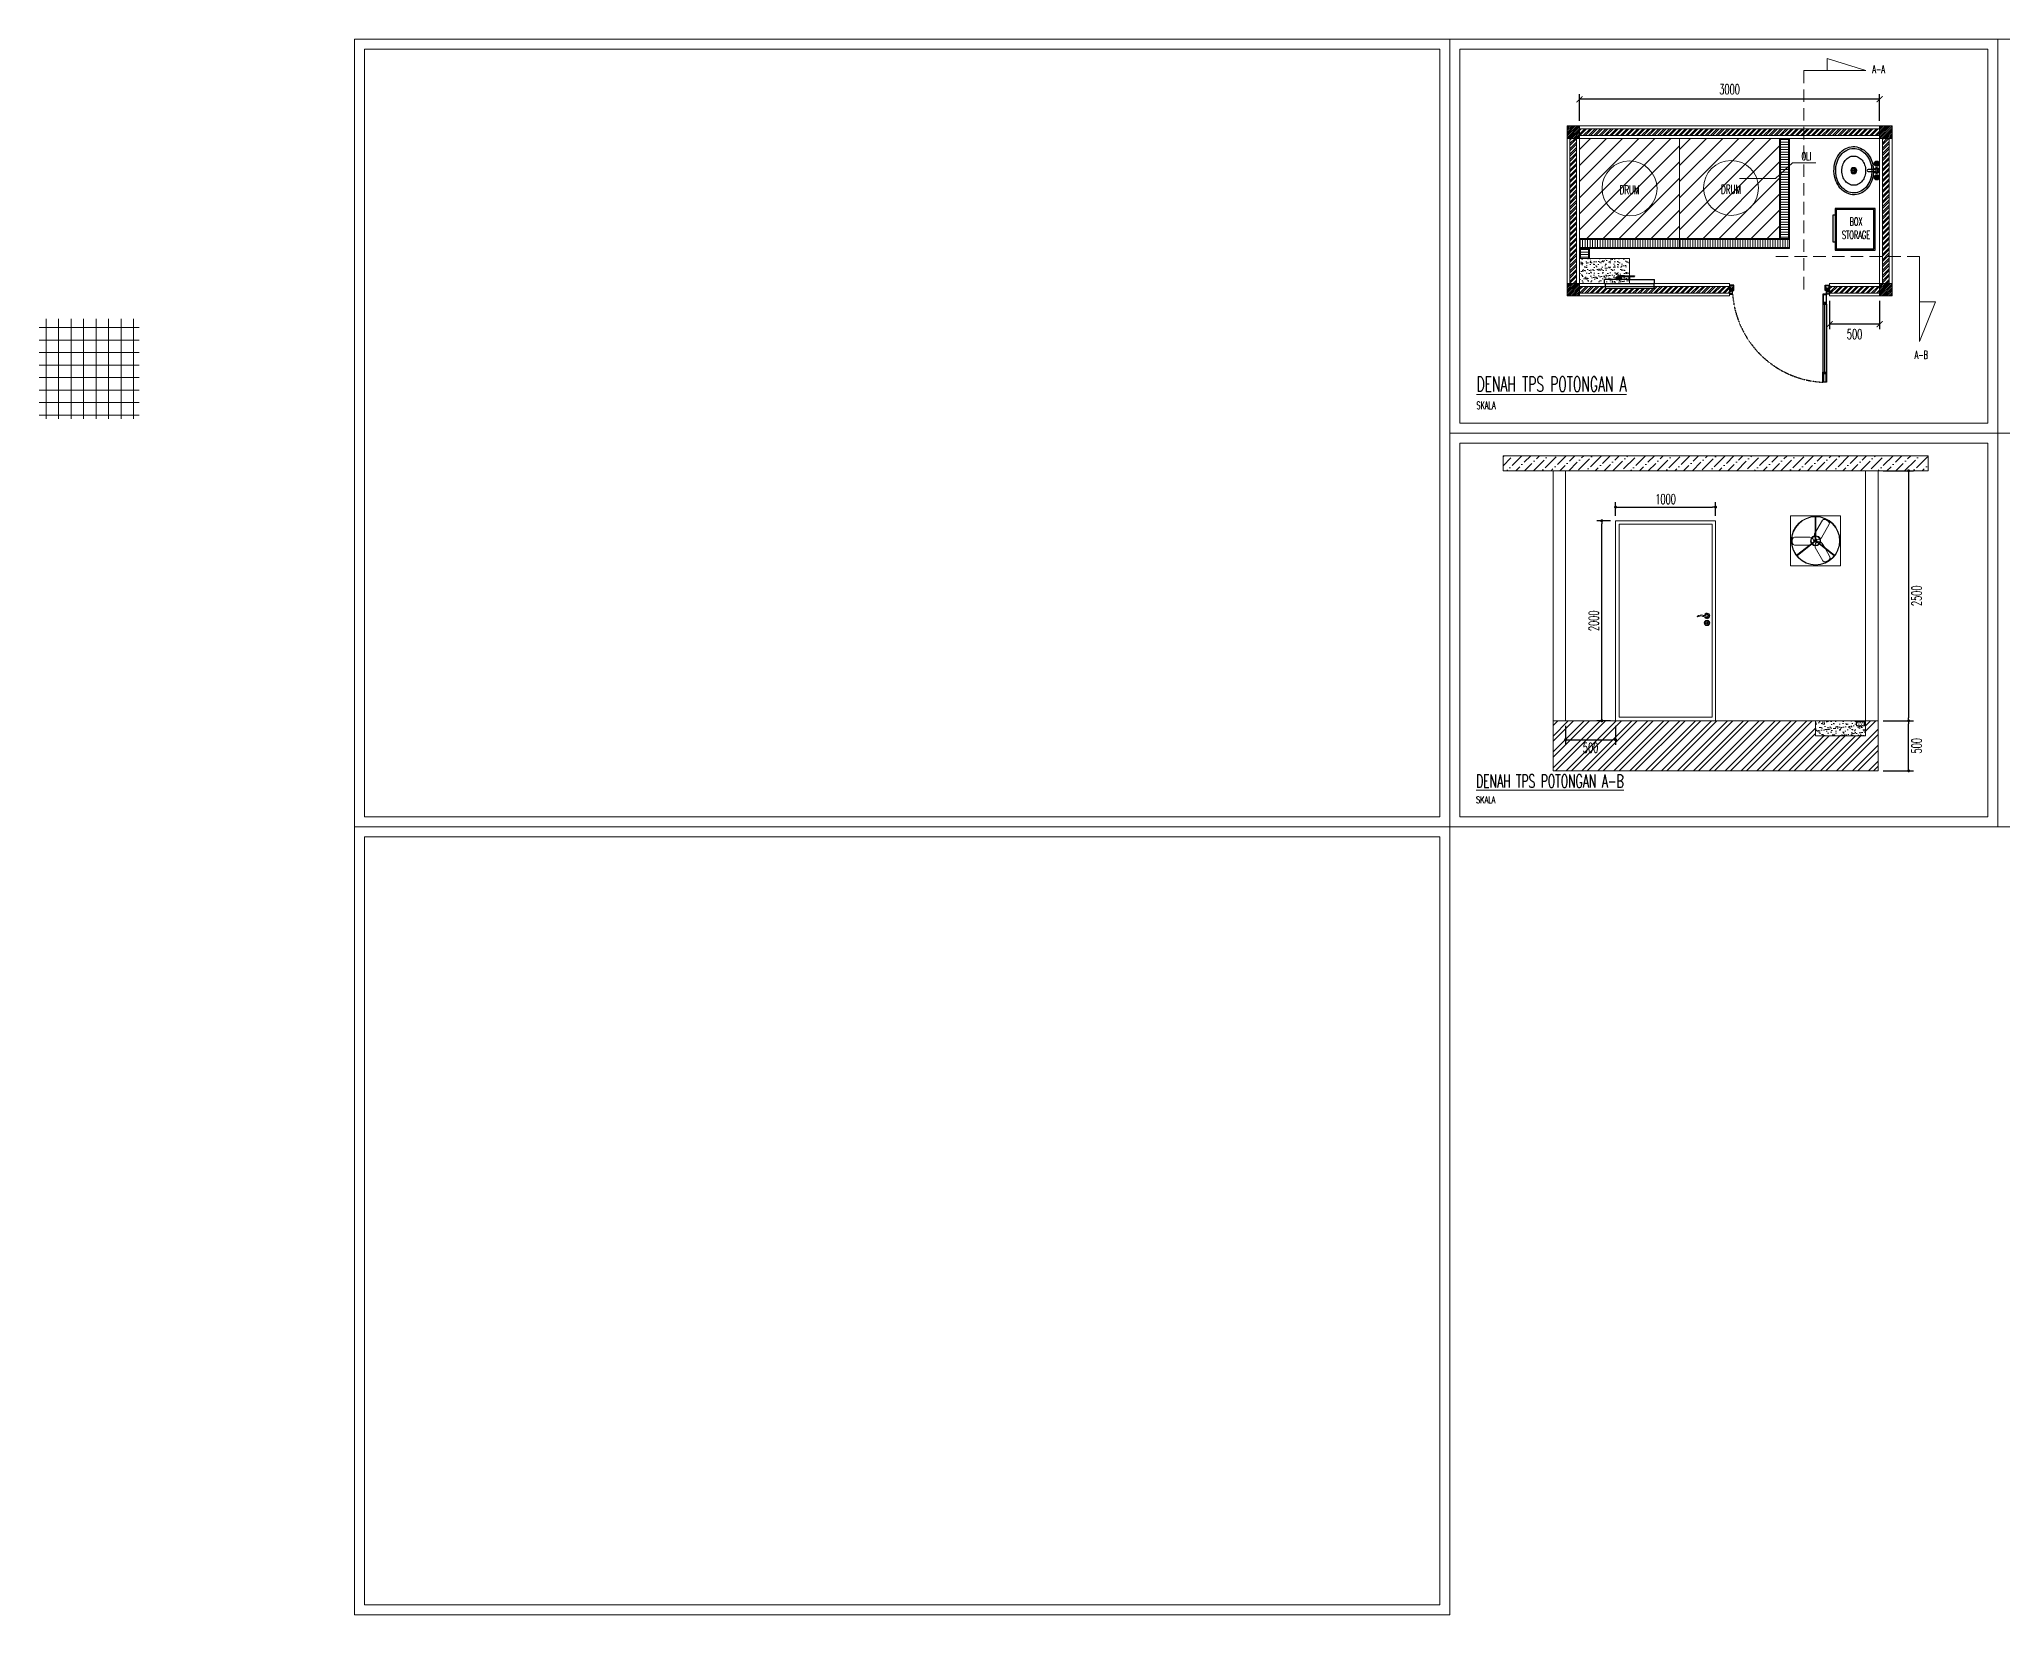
# Model space of a CAD drawing. Header units: millimetres. Extents: x -3140 to 122882, y -13467 to 35950.
# Drawn here: x 34286 to 53919, y -13467 to 2287 of the extents above; entities that cross this region are included whole.
import ezdxf

# ---------------------------------------------------------------- set-up
doc = ezdxf.new("R2010")
doc.units = ezdxf.units.MM
doc.header["$MEASUREMENT"] = 0
doc.linetypes.add('HIDDEN', pattern=[0.375, 0.25, -0.125])
doc.layers.add('ALM', color=120, linetype='Continuous')
doc.layers.add('Edges', color=7, linetype='Continuous')
doc.layers.add('inst ME', color=7, linetype='Continuous', lineweight=13)
doc.layers.add('J', color=1, linetype='Continuous', lineweight=13)
doc.styles.add('300', font='rs.shx', dxfattribs={"width": 0.6, "height": 100})
doc.dimstyles.new('300', dxfattribs={"dimtxt": 50, "dimasz": 30, "dimexe": 50, "dimexo": 50, "dimgap": 30, "dimtad": 2, "dimdec": 0, "dimzin": 0, "dimtxsty": '300', "dimblk": 'DOT', "dimcen": 0.2, "dimclrd": 1, "dimclre": 1, "dimclrt": 3, "dimadec": 0, "dimazin": 0, "dimtfac": 1, "dimtdec": 0, "dimtix": 1, "dimtmove": 0, "dimatfit": 3, "dimfxl": 1, "dimtolj": 1, "dimtzin": 0, "dimarcsym": 0})
pattern_1 = [(45, (70619.032, -73666.26), (-26.516504, 26.516504), []), (45, (70636.71, -73666.26), (-26.516504, 26.516504), [])]
pattern_2 = [(0, (70619.032, -73666.26), (0, 25), [])]

# ---------------------------------------------------------------- blocks, each defined once
blk = doc.blocks.new('_ArchTick')
at = {"color": 0, "linetype": 'ByBlock', "const_width": 0.15}
blk.add_lwpolyline([(-0.5, -0.5), (0.5, 0.5)], dxfattribs=at)
blk = doc.blocks.new('*D85')
at = {"layer": 'Defpoints', "color": 0, "transparency": 16777216}
for p in [(49688, 1687), (49688, 1420), (52688, 1420)]:
    blk.add_point(p, dxfattribs=at)
at = {"layer": 'inst ME', "color": 1, "lineweight": -2, "transparency": 16777216}
for p, q in [((49688, 1470), (49688, 1737)), ((52688, 1687), (49688, 1687)), ((52688, 1470), (52688, 1737))]:
    blk.add_line(p, q, dxfattribs=at)
at = {"layer": 'inst ME', "color": 1, "lineweight": -2, "transparency": 16777216, "xscale": 60, "yscale": 60, "zscale": 60, "rotation": 180}
blk.add_blockref('_ArchTick', (49688, 1687), dxfattribs=at)
at = {"layer": 'inst ME', "color": 1, "lineweight": -2, "transparency": 16777216, "xscale": 60, "yscale": 60, "zscale": 60}
blk.add_blockref('_ArchTick', (52688, 1687), dxfattribs=at)
at = {"layer": 'inst ME', "color": 3, "transparency": 16777216, "insert": (51188, 1787), "char_height": 100, "attachment_point": 5, "style": '300'}
blk.add_mtext('\\A1;3000', dxfattribs=at)
blk = doc.blocks.new('Sink - Oval top')
for p, q in [((-1, 0), (1, 0)), ((0, 1), (0, -1))]:
    blk.add_line(p, q)
at = {"linetype": 'Continuous'}
for points in [[(-12.23, 0.39, 0.117634), (-11.46, -3.36, 0.104469), (-8.88, -6.8, 0.090016), (-5.08, -9.07, 0.08192), (-0.32, -10.02, 0.08192), (4.49, -9.38, 0.090016), (8.42, -7.36, 0.104469), (11.22, -4.09, 0.117634), (12.23, -0.39, 0.117634), (11.46, 3.36, 0.104469), (8.88, 6.8, 0.090016), (5.08, 9.07, 0.08192), (0.32, 10.02, 0.08192), (-4.49, 9.38, 0.090016), (-8.42, 7.36, 0.104469), (-11.22, 4.09, 0.117634)], [(-11.29, 0.16, 0.118622), (-10.52, -3.25, 0.104678), (-8.07, -6.36, 0.089562), (-4.54, -8.37, 0.081185), (-0.13, -9.15, 0.081185), (4.3, -8.49, 0.089562), (7.89, -6.58, 0.104678), (10.42, -3.55, 0.118622), (11.29, -0.16, 0.118622), (10.52, 3.25, 0.104678), (8.07, 6.36, 0.089562), (4.54, 8.37, 0.081185), (0.13, 9.15, 0.081185), (-4.3, 8.49, 0.089562), (-7.89, 6.58, 0.104678), (-10.42, 3.55, 0.118622)], [(-7.42, 0.08, 0.118283), (-6.91, -2.17, 0.104607), (-5.29, -4.21, 0.089718), (-2.97, -5.53, 0.081436), (-0.07, -6.04, 0.081436), (2.84, -5.59, 0.089718), (5.2, -4.33, 0.104607), (6.86, -2.32, 0.118283), (7.42, -0.08, 0.118283), (6.91, 2.17, 0.104607), (5.29, 4.21, 0.089718), (2.97, 5.53, 0.081436), (0.07, 6.04, 0.081436), (-2.84, 5.59, 0.089718), (-5.2, 4.33, 0.104607), (-6.86, 2.32, 0.118283)]]:
    blk.add_lwpolyline(points, format="xyb", close=True, dxfattribs=at)
for radius in [1.5, 1]:
    blk.add_circle((0, 0), radius)
blk = doc.blocks.new('Faucet - Bathroom top')
for p, q in [((-4.107, 0.125), (-4.375, 0.125)), ((-3.75, 0.4788), (-3.75, 0.75)), ((-3.5, 0.482), (-3.5, 0.75)), ((-3.1461, 0.125), (-2.875, 0.125)), ((3.143, 0.125), (2.875, 0.125)), ((3.5, 0.4788), (3.5, 0.75)), ((3.75, 0.482), (3.75, 0.75)), ((4.1039, 0.125), (4.375, 0.125)), ((-4.1039, -0.125), (-4.375, -0.125)), ((-3.75, -0.4821), (-3.75, -0.75)), ((-3.5, -0.4789), (-3.5, -0.75)), ((-3.143, -0.125), (-2.875, -0.125)), ((-0.5, -0.8639), (-0.5, -4.5)), ((0.5, -4.5), (0.5, -0.8631)), ((3.1461, -0.125), (2.875, -0.125)), ((3.5, -0.4821), (3.5, -0.75)), ((3.75, -0.4789), (3.75, -0.75)), ((4.107, -0.125), (4.375, -0.125))]:
    blk.add_line(p, q)
for centre, radius in [((-3.625, 0), 1.375), ((-4.625, 0), 0.2795), ((-3.625, 0), 0.5), ((-3.625, 1), 0.2795), ((-2.625, 0), 0.2795), ((0, 0), 0.5), ((3.625, 0), 1.375), ((2.625, 0), 0.2795), ((3.625, 0), 0.5), ((3.625, 1), 0.2795), ((4.625, 0), 0.2795), ((-3.625, -1), 0.2795), ((3.625, -1), 0.2795)]:
    blk.add_circle(centre, radius)
for centre, radius, start, end in [((-3.625, 0), 1, 105.2407, 164.2093), ((-3.625, 0), 1, 16.44125, 74.07887), ((0, 0), 1.5, 289.6514, 250.3603), ((0, 0), 1, 300.3431, 239.7554), ((3.625, 0), 1, 106.12, 164.0884), ((3.625, 0), 1, 16.23422, 73.90469), ((-3.625, 0), 1, 196.2342, 253.9047), ((-3.625, 0), 1, 286.12, 344.0884), ((0, -4.5), 0.5, 180, 0), ((3.625, 0), 1, 196.4413, 254.0789), ((3.625, 0), 1, 285.2407, 344.2093)]:
    blk.add_arc(centre, radius, start, end)
blk = doc.blocks.new('*D86')
at = {"layer": 'Defpoints', "color": 0, "transparency": 16777216}
for p in [(52188, -280), (52688, -280), (52188, -562)]:
    blk.add_point(p, dxfattribs=at)
at = {"layer": 'inst ME', "color": 1, "lineweight": -2, "transparency": 16777216}
for p, q in [((52188, -330), (52188, -612)), ((52688, -330), (52688, -612)), ((52688, -562), (52188, -562))]:
    blk.add_line(p, q, dxfattribs=at)
at = {"layer": 'inst ME', "color": 1, "lineweight": -2, "transparency": 16777216, "xscale": 60, "yscale": 60, "zscale": 60, "rotation": 180}
blk.add_blockref('_ArchTick', (52188, -562), dxfattribs=at)
at = {"layer": 'inst ME', "color": 1, "lineweight": -2, "transparency": 16777216, "xscale": 60, "yscale": 60, "zscale": 60}
blk.add_blockref('_ArchTick', (52688, -562), dxfattribs=at)
at = {"layer": 'inst ME', "color": 3, "transparency": 16777216, "insert": (52438, -662), "char_height": 100, "attachment_point": 5, "style": '300'}
blk.add_mtext('\\A1;500', dxfattribs=at)
blk = doc.blocks.new('industrial exhaust fan pl')
at = {"layer": 'Edges'}
for p, q in [((36.5, 59.1), (36.5, 63.1)), ((48.3, 63.1), (36.5, 63.1)), ((36.5, 59.1), (37.3, 59.1)), ((37.3, 59.1), (37.3, 54.2)), ((37.3, 59.1), (85.8, 59.1)), ((48.3, 64.5), (48.2, 64.5)), ((48.2, 64.5), (48.2, 64.3)), ((48.2, 64.3), (48.3, 64.3)), ((48.3, 65.3), (48.3, 64.5)), ((49.6, 65.3), (48.3, 65.3)), ((48.5, 64.5), (48.3, 64.5)), ((48.3, 64.3), (48.3, 63.1)), ((48.3, 64.3), (48.9, 64.3)), ((48.3, 63.1), (48.4, 63.1)), ((48.9, 64.3), (48.4, 63.8)), ((48.4, 63.8), (48.9, 64.2)), ((48.4, 63.8), (48.4, 63.1)), ((48.4, 63.8), (48.4, 63.1)), ((48.4, 63.8), (48.4, 63.8)), ((48.4, 63.8), (48.4, 63.1)), ((48.4, 63.1), (48.4, 63.1)), ((48.4, 63.1), (48.4, 63.1)), ((48.4, 63.1), (48.6, 63.1)), ((49.1, 65.3), (48.5, 64.5)), ((48.5, 64.5), (53.2, 64.5)), ((48.6, 63.8), (49, 64.2)), ((48.6, 63.8), (48.6, 63.1)), ((48.6, 63.1), (48.8, 63.1)), ((48.8, 63.8), (49.1, 64.1)), ((48.8, 63.8), (48.8, 63.1)), ((48.8, 63.1), (49.4, 63.1)), ((48.9, 64.3), (48.9, 64.3)), ((48.9, 64.3), (48.9, 64.2)), ((48.9, 64.2), (49, 64.3)), ((48.9, 64.3), (49, 64.3)), ((49, 64.3), (49, 64.2)), ((49, 64.2), (49.1, 64.3)), ((49, 64.3), (49.1, 64.3)), ((49, 64.3), (49, 64.3)), ((49.6, 65.3), (49.1, 65.3)), ((49.1, 64.3), (49.1, 64.1)), ((49.1, 64.1), (49.4, 64.3)), ((49.1, 64.3), (49.4, 64.3)), ((49.1, 64.3), (49.1, 64.3)), ((49.4, 64.3), (49.4, 63.1)), ((49.4, 64.3), (49.4, 64.3)), ((49.4, 64.3), (49.6, 64.3)), ((49.4, 63.1), (49.6, 63.1)), ((49.6, 65.3), (49.6, 65.3)), ((49.6, 65.3), (52.1, 65.3)), ((50.5, 65.3), (49.6, 65.3)), ((49.6, 63.8), (49.6, 64.3)), ((49.6, 63.8), (49.6, 64.3)), ((49.6, 64.3), (49.6, 64.3)), ((49.6, 64.3), (50, 64.3)), ((49.6, 63.8), (49.6, 63.1)), ((49.6, 63.8), (49.6, 63.1)), ((49.6, 63.8), (49.6, 63.8)), ((49.6, 63.1), (50, 63.1)), ((49.6, 63.1), (49.6, 63.1)), ((50, 63.8), (50, 64.3)), ((50, 64.3), (50.1, 64.3)), ((50.1, 63.8), (50, 63.8)), ((50, 63.8), (50, 63.1)), ((50, 63.1), (50.1, 63.1)), ((50.1, 66.6), (50.1, 66.7)), ((50.1, 66.7), (51.6, 66.7)), ((50.1, 66.6), (50.5, 66.6)), ((50.1, 66.2), (50.1, 66.3)), ((50.5, 66.3), (50.1, 66.3)), ((50.1, 66.2), (50.5, 66.2)), ((50.1, 63.8), (50.1, 64.3)), ((50.4, 64.3), (50.1, 64.3)), ((50.1, 63.8), (50.1, 63.1)), ((50.1, 63.1), (50.4, 63.1)), ((50.4, 63.8), (50.4, 64.3)), ((50.4, 64.3), (50.5, 64.3)), ((50.5, 63.8), (50.4, 63.8)), ((50.4, 63.8), (50.4, 63.1)), ((50.4, 63.1), (50.5, 63.1)), ((50.5, 66.3), (50.5, 66.6)), ((50.6, 66.6), (50.5, 66.6)), ((50.6, 66.3), (50.5, 66.3)), ((50.5, 65.3), (50.5, 66.2)), ((50.5, 66.2), (51.2, 66.2)), ((50.5, 65.3), (51.2, 65.3)), ((50.5, 63.8), (50.5, 64.3)), ((50.5, 64.3), (50.8, 64.3)), ((50.5, 63.8), (50.5, 63.1)), ((50.5, 63.1), (50.8, 63.1)), ((50.6, 66.6), (50.6, 66.3)), ((50.6, 66.6), (51.6, 66.6)), ((51.6, 66.3), (50.6, 66.3)), ((50.8, 63.8), (50.8, 64.3)), ((50.9, 64.3), (50.8, 64.3)), ((50.8, 63.8), (50.9, 63.8)), ((50.8, 63.8), (50.8, 63.1)), ((50.8, 63.1), (50.9, 63.1)), ((50.9, 64.3), (51.2, 64.3)), ((50.9, 63.8), (50.9, 64.3)), ((50.9, 63.8), (50.9, 63.1)), ((50.9, 63.1), (51.2, 63.1)), ((51.2, 65.3), (51.2, 66.2)), ((51.2, 66.2), (51.6, 66.2)), ((52.1, 65.3), (51.2, 65.3)), ((51.2, 63.8), (51.2, 64.3)), ((51.2, 64.3), (51.3, 64.3)), ((51.2, 63.8), (51.3, 63.8)), ((51.2, 63.8), (51.2, 63.1)), ((51.2, 63.1), (51.3, 63.1)), ((51.3, 63.8), (51.3, 64.3)), ((51.6, 64.3), (51.3, 64.3)), ((51.3, 63.8), (51.3, 63.1)), ((51.3, 63.1), (51.6, 63.1)), ((51.6, 66.6), (51.6, 66.7)), ((56.5, 66.6), (51.6, 66.6)), ((51.6, 66.2), (51.6, 66.3)), ((51.6, 66.3), (56.5, 66.3)), ((51.6, 63.8), (51.6, 64.3)), ((51.6, 64.3), (51.7, 64.3)), ((51.6, 63.8), (51.6, 63.1)), ((51.6, 63.8), (51.7, 63.8)), ((51.6, 63.1), (51.7, 63.1)), ((51.7, 63.8), (51.7, 64.3)), ((51.7, 64.3), (52, 64.3)), ((51.7, 63.8), (51.7, 63.1)), ((51.7, 63.1), (52, 63.1)), ((52, 63.8), (52, 64.3)), ((52, 64.3), (52.1, 64.3)), ((52, 63.8), (52.1, 63.8)), ((52, 63.8), (52, 63.1)), ((52, 63.1), (52.1, 63.1)), ((52.1, 65.3), (52.1, 65.3)), ((53.4, 65.3), (52.1, 65.3)), ((52.6, 65.3), (52.1, 65.3)), ((52.1, 63.8), (52.1, 64.3)), ((52.3, 64.3), (52.1, 64.3)), ((52.1, 63.8), (52.1, 63.1)), ((52.1, 63.1), (52.3, 63.1)), ((52.3, 64.3), (52.3, 63.1)), ((52.3, 64.3), (52.4, 64.3)), ((52.3, 63.1), (52.9, 63.1)), ((52.6, 64.1), (52.4, 64.3)), ((52.4, 64.3), (52.6, 64.3)), ((52.6, 65.3), (53.2, 64.5)), ((52.6, 64.3), (52.6, 64.1)), ((52.7, 64.2), (52.6, 64.3)), ((52.6, 64.3), (52.7, 64.3)), ((52.6, 64.3), (52.6, 64.3)), ((52.9, 63.8), (52.6, 64.1)), ((52.7, 64.3), (52.7, 64.2)), ((52.7, 64.3), (52.8, 64.3)), ((53.1, 63.8), (52.7, 64.2)), ((52.8, 64.3), (52.8, 64.3)), ((52.8, 64.3), (52.8, 64.3)), ((53.3, 63.8), (52.8, 64.3)), ((52.8, 64.3), (52.8, 64.3)), ((53.3, 63.8), (52.8, 64.3)), ((52.8, 64.3), (52.8, 64.3)), ((52.8, 64.3), (52.8, 64.3)), ((52.8, 64.3), (52.8, 64.3)), ((52.8, 64.3), (52.8, 64.3)), ((53.4, 64.3), (52.8, 64.3)), ((52.9, 63.8), (52.9, 63.1)), ((52.9, 63.1), (53.1, 63.1)), ((53.1, 63.8), (53.1, 63.1)), ((53.1, 63.1), (53.3, 63.1)), ((53.4, 64.5), (53.2, 64.5)), ((53.3, 63.8), (53.3, 63.1)), ((53.3, 63.8), (53.3, 63.1)), ((53.3, 63.1), (53.3, 63.1)), ((53.3, 63.1), (53.4, 63.1)), ((53.4, 64.5), (53.4, 65.3)), ((53.5, 64.5), (53.4, 64.5)), ((53.4, 64.3), (53.5, 64.3)), ((53.4, 63.1), (53.4, 64.3)), ((61.2, 63.1), (53.4, 63.1)), ((53.5, 64.5), (53.5, 64.3)), ((56.5, 66.6), (56.5, 66.7)), ((56.5, 66.7), (66.5, 66.7)), ((56.5, 66.6), (57.3, 66.6)), ((56.5, 66.2), (56.5, 66.3)), ((57.3, 66.3), (56.5, 66.3)), ((56.5, 66.2), (61, 66.2)), ((57.3, 66.3), (57.3, 66.6)), ((57.3, 66.6), (66.4, 66.6)), ((66.4, 66.3), (57.3, 66.3)), ((61, 66.2), (61, 66.1)), ((61.2, 66.2), (61, 66.2)), ((61, 66.1), (61.2, 66.1)), ((61.2, 66.2), (61.2, 66.1)), ((61.2, 66.2), (61.9, 66.2)), ((61.2, 63.1), (61.2, 66.1)), ((61.2, 66.1), (61.2, 66.1)), ((61.2, 66.1), (61.9, 66.1)), ((61.2, 63.1), (61.9, 63.1)), ((61.9, 66.2), (61.9, 66.1)), ((61.9, 66.2), (62.1, 66.2)), ((61.9, 63.1), (61.9, 66.1)), ((61.9, 66.1), (61.9, 66.1)), ((61.9, 66.1), (62.1, 66.1)), ((61.9, 63.1), (86.5, 63.1)), ((62.1, 66.2), (62.1, 66.1)), ((62.1, 66.2), (66.5, 66.2)), ((66.4, 66.6), (66.4, 66.3)), ((66.4, 66.6), (66.5, 66.6)), ((66.4, 66.3), (66.5, 66.3)), ((66.5, 66.6), (66.5, 66.7)), ((66.5, 66.2), (66.5, 66.3)), ((85.8, 59.1), (85.8, 54.2)), ((85.8, 59.1), (86.5, 59.1)), ((86.5, 59.1), (86.5, 63.1)), ((85.8, 54.2), (37.3, 54.2))]:
    blk.add_line(p, q, dxfattribs=at)
blk = doc.blocks.new('Handle-01')
for centre, radius, start, end in [((-67, -55), 64.6, 70.65, 128.4783), ((-31, 66), 62.1, 256.7903, 291.8405), ((0, 0), 30, 198.0295, 169.9627), ((0, 0), 24, 204.5428, 168.2661), ((0, 0), 12, 259.2556, 132.4302), ((-105, -7), 3.6, 119.1006, 286.7307), ((-70, -64), 62.5, 75.7735, 122.6095), ((-12, 119), 130, 250.5926, 267.9682), ((63, 665), 680, 263.3155, 264.7224)]:
    blk.add_arc(centre, radius, start, end)
blk = doc.blocks.new('_Dot')
at = {"color": 0, "lineweight": -2}
blk.add_line((-0.5, 0), (-1, 0), dxfattribs=at)
at = {"color": 0, "const_width": 0.5}
blk.add_lwpolyline([(-0.25, 0, 1), (0.25, 0, 1)], format="xyb", close=True, dxfattribs=at)
blk = doc.blocks.new('*D75')
at = {"color": 1, "lineweight": -2, "transparency": 16777216}
for p, q in [((52723, -4528), (53028, -4528)), ((52978, -4998), (52978, -4558)), ((52723, -5028), (53028, -5028))]:
    blk.add_line(p, q, dxfattribs=at)
at = {"layer": 'Defpoints', "color": 0, "transparency": 16777216}
for p in [(52673, -4528), (52978, -4528), (52673, -5028)]:
    blk.add_point(p, dxfattribs=at)
at = {"color": 1, "lineweight": -2, "transparency": 16777216, "xscale": 30, "yscale": 30, "zscale": 30}
for p, rotation in [((52978, -4528), 90), ((52978, -5028), 270)]:
    blk.add_blockref('_Dot', p, dxfattribs=dict(at, rotation=rotation))
at = {"color": 3, "transparency": 16777216, "insert": (53058, -4778), "char_height": 100, "attachment_point": 5, "rotation": 90, "style": '300'}
blk.add_mtext('\\A1;500', dxfattribs=at)
blk = doc.blocks.new('*D76')
at = {"color": 1, "lineweight": -2, "transparency": 16777216}
for p, q in [((52723, -2028), (53028, -2028)), ((52978, -2058), (52978, -4498)), ((52723, -4528), (53028, -4528))]:
    blk.add_line(p, q, dxfattribs=at)
at = {"layer": 'Defpoints', "color": 0, "transparency": 16777216}
for p in [(52673, -2028), (52673, -4528), (52978, -4528)]:
    blk.add_point(p, dxfattribs=at)
at = {"color": 1, "lineweight": -2, "transparency": 16777216, "xscale": 30, "yscale": 30, "zscale": 30}
for p, rotation in [((52978, -2028), 90), ((52978, -4528), 270)]:
    blk.add_blockref('_Dot', p, dxfattribs=dict(at, rotation=rotation))
at = {"color": 3, "transparency": 16777216, "insert": (53058, -3278), "char_height": 100, "attachment_point": 5, "rotation": 90, "style": '300'}
blk.add_mtext('\\A1;2500', dxfattribs=at)
blk = doc.blocks.new('*D68')
at = {"color": 1, "lineweight": -2, "transparency": 16777216}
for p, q in [((50048, -2478), (50048, -2341)), ((51048, -2478), (51048, -2341)), ((50078, -2391), (51018, -2391))]:
    blk.add_line(p, q, dxfattribs=at)
at = {"layer": 'Defpoints', "color": 0, "transparency": 16777216}
for p in [(50048, -2528), (51048, -2391), (51048, -2528)]:
    blk.add_point(p, dxfattribs=at)
at = {"color": 1, "lineweight": -2, "transparency": 16777216, "xscale": 30, "yscale": 30, "zscale": 30, "rotation": 180}
blk.add_blockref('_Dot', (50048, -2391), dxfattribs=at)
at = {"color": 1, "lineweight": -2, "transparency": 16777216, "xscale": 30, "yscale": 30, "zscale": 30}
blk.add_blockref('_Dot', (51048, -2391), dxfattribs=at)
at = {"color": 3, "transparency": 16777216, "insert": (50548, -2311), "char_height": 100, "attachment_point": 5, "style": '300'}
blk.add_mtext('\\A1;1000', dxfattribs=at)
blk = doc.blocks.new('*D69')
at = {"color": 1, "lineweight": -2, "transparency": 16777216}
for p, q in [((49998, -2528), (49860, -2528)), ((49910, -4498), (49910, -2558)), ((49998, -4528), (49860, -4528))]:
    blk.add_line(p, q, dxfattribs=at)
at = {"layer": 'Defpoints', "color": 0, "transparency": 16777216}
for p in [(49910, -2528), (50048, -2528), (50048, -4528)]:
    blk.add_point(p, dxfattribs=at)
at = {"color": 1, "lineweight": -2, "transparency": 16777216, "xscale": 30, "yscale": 30, "zscale": 30}
for p, rotation in [((49910, -2528), 90), ((49910, -4528), 270)]:
    blk.add_blockref('_Dot', p, dxfattribs=dict(at, rotation=rotation))
at = {"color": 3, "transparency": 16777216, "insert": (49830, -3528), "char_height": 100, "attachment_point": 5, "rotation": 90, "style": '300'}
blk.add_mtext('\\A1;2000', dxfattribs=at)
blk = doc.blocks.new('*D56')
at = {"color": 1, "lineweight": -2, "transparency": 16777216}
for p, q in [((49548, -4578), (49548, -4768)), ((50048, -4578), (50048, -4768)), ((49578, -4718), (50018, -4718))]:
    blk.add_line(p, q, dxfattribs=at)
at = {"layer": 'Defpoints', "color": 0, "transparency": 16777216}
for p in [(49548, -4528), (50048, -4528), (50048, -4718)]:
    blk.add_point(p, dxfattribs=at)
at = {"color": 1, "lineweight": -2, "transparency": 16777216, "xscale": 30, "yscale": 30, "zscale": 30, "rotation": 180}
blk.add_blockref('_Dot', (49548, -4718), dxfattribs=at)
at = {"color": 1, "lineweight": -2, "transparency": 16777216, "xscale": 30, "yscale": 30, "zscale": 30}
blk.add_blockref('_Dot', (50048, -4718), dxfattribs=at)
at = {"color": 3, "transparency": 16777216, "insert": (49798, -4798), "char_height": 100, "attachment_point": 5, "style": '300'}
blk.add_mtext('\\A1;500', dxfattribs=at)

msp = doc.modelspace()

# ---------------------------------------------------------------- hatches: boundary and pattern name
at = {"layer": 'inst ME'}
h = msp.add_hatch(dxfattribs=at)
h.set_pattern_fill('ANSI31', color=129, scale=100, angle=360)
h.set_pattern_definition([(45, (70619.032, -73666.26), (-8.8388348, 8.8388348), [])])
h.paths.add_polyline_path([(49687.5, 1420), (49562.5, 1420), (49562.5, 1295), (49687.5, 1295)])
h.paths.add_polyline_path([(49687.5, -155), (49562.5, -155), (49562.5, -280), (49687.5, -280)])
h = msp.add_hatch(dxfattribs=at)
h.set_pattern_fill('ANSI32', color=129, scale=100, angle=360)
h.set_pattern_definition(pattern_1)
h.paths.add_polyline_path([(52687.5, 1391), (49687.5, 1391), (49687.5, 1324), (52687.5, 1324)])
h.paths.add_polyline_path([(49658.5, 1295), (49591.5, 1295), (49591.5, -155), (49658.5, -155)])
h = msp.add_hatch(dxfattribs=at)
h.set_pattern_fill('ANSI31', color=129, scale=100, angle=360)
h.set_pattern_definition([(45, (123298.851, -30787.023), (-8.8388348, 8.8388348), [])])
h.paths.add_polyline_path([(52812.5, 1420), (52687.5, 1420), (52687.5, 1295), (52812.5, 1295)])
h = msp.add_hatch(dxfattribs=at)
h.set_pattern_fill('ANSI31', color=129, scale=909.090909, angle=360)
h.set_pattern_definition([(45, (74322.83, -55175.61), (-80.35304, 80.35304), [])])
h.paths.add_polyline_path([(50687.5, 1295), (49687.5, 1295), (49687.5, 295), (50687.5, 295)])
h = msp.add_hatch(dxfattribs=at)
h.set_pattern_fill('ANSI31', color=129, scale=909.090909, angle=360)
h.set_pattern_definition([(45, (75322.83, -55175.61), (-80.35304, 80.35304), [])])
h.paths.add_polyline_path([(51687.5, 1295), (50687.5, 1295), (50687.5, 295), (51687.5, 295)])
h = msp.add_hatch(dxfattribs=at)
h.set_pattern_fill('_USER', color=4, scale=25, pattern_type=0)
h.set_pattern_definition(pattern_2)
h.paths.add_polyline_path([(51777.5, 1295), (51697.5, 1295), (51697.5, 285), (51777.5, 285)])
h = msp.add_hatch(dxfattribs=at)
h.set_pattern_fill('ANSI32', color=129, scale=100, angle=360)
h.set_pattern_definition([(45, (123298.85, -30787.023), (-26.516504, 26.516504), []), (45, (123316.53, -30787.023), (-26.516504, 26.516504), [])])
h.paths.add_polyline_path([(52783.5, 1295), (52716.5, 1295), (52716.5, -155), (52783.5, -155)])
h = msp.add_hatch(dxfattribs=at)
h.set_pattern_fill('_USER', color=4, scale=25, angle=90, pattern_type=0)
h.set_pattern_definition([(90, (70619.032, -73666.26), (-25, 2e-15), [])])
h.paths.add_polyline_path([(51787.5, 285), (50687.5, 285), (50687.5, 205), (51787.5, 205)])
h.paths.add_polyline_path([(50687.5, 285), (49687.5, 285), (49687.5, 205), (50687.5, 205)])
h = msp.add_hatch(dxfattribs=at)
h.set_pattern_fill('AR-SAND', color=4, scale=30)
h.set_pattern_definition([(37.5, (57998.436, -73666.26), (-1.8898, 57.804713), [0, -45.6, 0, -51, 0, -48.75]), (7.5, (57998.44, -73666.26), (53.0933, 84.66438), [0, -24.6, 0, -41.1, 0, -15.75]), (327.5, (57961.536, -73666.26), (93.424256, 0.16977), [0, -15, 0, -54, 0, -70.5]), (317.5, (57961.54, -73666.26), (90.1838, 26.33027), [0, -7.5, 0, -35.4, 0, -40.5])])
h.paths.add_polyline_path([(49687.5, 95), (49687.5, -155), (50187.5, -155), (50187.5, 95)])
h = msp.add_hatch(dxfattribs=at)
h.set_pattern_fill('_USER', color=4, scale=25, pattern_type=0)
h.set_pattern_definition(pattern_2)
h.paths.add_polyline_path([(49777.5, 195), (49697.5, 195), (49697.5, 95), (49777.5, 95)])
h = msp.add_hatch(dxfattribs=at)
h.set_pattern_fill('ANSI32', color=129, scale=100, angle=360)
h.set_pattern_definition(pattern_1)
h.paths.add_polyline_path([(51187.5, -184), (50429.7, -184), (50429.7, -203.9), (49945.4, -203.9), (49945.4, -184), (49687.5, -184), (49687.5, -251), (51187.5, -251)])
h = msp.add_hatch(dxfattribs=at)
h.set_pattern_fill('ANSI32', color=129, scale=100, angle=360)
h.set_pattern_definition(pattern_1)
h.paths.add_polyline_path([(52687.5, -184), (52187.5, -184), (52187.5, -251), (52687.5, -251)])
h = msp.add_hatch(dxfattribs=at)
h.set_pattern_fill('ANSI31', color=129, scale=100, angle=360)
h.set_pattern_definition([(45, (123298.851, -32362.023), (-8.8388348, 8.8388348), [])])
h.paths.add_polyline_path([(52812.5, -155), (52687.5, -155), (52687.5, -280), (52812.5, -280)])
h = msp.add_hatch(dxfattribs=at)
h.set_pattern_fill('ANSI37', color=129, scale=1000, angle=45)
h.set_pattern_definition([(90, (31229.77, -13471.72), (-125, 0), []), (180, (31229.77, -13471.72), (-7e-15, -125), [])])
h.paths.add_polyline_path([(35286.4, -507.8), (34286.4, -507.8), (34286.4, -1507.8), (35286.4, -1507.8)])
h = msp.add_hatch(dxfattribs=at)
h.set_pattern_fill('ANSI36', color=4, scale=500)
h.set_pattern_definition([(45, (36870.45, -90220.656), (33.14563, 121.53398), [156.25, -31.25, 0, -31.25])])
h.paths.add_polyline_path([(53173.3, -1877.8), (48923.3, -1877.8), (48923.3, -2027.8), (53173.3, -2027.8)])
h = msp.add_hatch(dxfattribs=at)
h.set_pattern_fill('ANSI32', color=129, scale=300)
h.set_pattern_definition([(45, (48556.75, -78414), (-79.54951, 79.54951), []), (45, (48609.78, -78414), (-79.54951, 79.54951), [])])
h.paths.add_polyline_path([(52673.3, -4527.8), (52548.3, -4527.8), (52548.3, -4677.8), (52048.3, -4677.8), (52048.3, -4527.8), (49423.3, -4527.8), (49423.3, -5027.8), (52673.3, -5027.8)])
h = msp.add_hatch(dxfattribs=at)
h.set_pattern_fill('AR-SAND', color=4, scale=30)
h.set_pattern_definition([(37.5, (48556.75, -78414.004), (-1.8898, 57.804713), [0, -45.6, 0, -51, 0, -48.75]), (7.5, (48556.75, -78414), (53.0933, 84.66438), [0, -24.6, 0, -41.1, 0, -15.75]), (327.5, (48519.85, -78414.004), (93.424256, 0.16977), [0, -15, 0, -54, 0, -70.5]), (317.5, (48519.85, -78414), (90.1838, 26.33027), [0, -7.5, 0, -35.4, 0, -40.5])])
h.paths.add_polyline_path([(52548.3, -4537.8), (52538.3, -4537.8), (52538.3, -4577.8), (52458.3, -4577.8), (52458.3, -4537.8), (52448.3, -4537.8), (52448.3, -4527.8), (52048.3, -4527.8), (52048.3, -4677.8), (52548.3, -4677.8)])
h = msp.add_hatch(dxfattribs=at)
h.set_pattern_fill('CROSS', color=4, scale=50, angle=90)
h.set_pattern_definition([(90, (48556.751, -78414.004), (-12.5, 12.5), [6.25, -18.75]), (180, (48559.876, -78410.879), (-12.5, -12.5), [6.25, -18.75])])
h.paths.add_polyline_path([(52538.3, -4537.8), (52458.3, -4537.8), (52458.3, -4577.8), (52538.3, -4577.8)])

# ---------------------------------------------------------------- linework, layer by layer
at = {"linetype": 'Continuous'}
for p, q in [((52642.2, 594.5), (52242.2, 594.5)), ((52242.2, 594.5), (52242.2, 179.1)), ((52642.2, 179.1), (52642.2, 594.5)), ((52242.2, 527.9), (52220, 527.9)), ((52220, 527.9), (52220, 261.2)), ((52631.1, 583.4), (52253.3, 583.4)), ((52253.3, 583.4), (52253.3, 190.2)), ((52631.1, 190.2), (52631.1, 583.4)), ((52220, 261.2), (52242.2, 261.2)), ((52242.2, 179.1), (52642.2, 179.1)), ((52253.3, 190.2), (52631.1, 190.2))]:
    msp.add_line(p, q, dxfattribs=at)
at = {"layer": 'ALM'}
for p, q in [((52121.4, -362.8), (52121.4, -1041.1)), ((52156.7, -362.8), (52156.7, -1041.1))]:
    msp.add_line(p, q, dxfattribs=at)
for points in [[(51218.3, -204.2), (51223.2, -204.2), (51227.2, -212.2), (51231.6, -212.2), (51231.6, -173.4), (51187.5, -173.4), (51187.5, -212.2), (51191.9, -212.2), (51195.9, -204.2), (51200.3, -204.2), (51200.3, -217.4), (51200.3, -230.7), (51195.9, -230.7), (51191.9, -222.7), (51187.5, -222.7), (51187.5, -261.5), (51218.3, -261.5)], [(51213.9, -257.1), (51191.9, -257.1), (51191.9, -235.1), (51204.7, -235.1), (51204.7, -217.4), (51204.7, -199.8), (51191.9, -199.8), (51191.9, -177.8), (51227.2, -177.8), (51227.2, -199.8), (51213.9, -199.8)], [(52156.7, -204.2), (52151.8, -204.2), (52147.9, -212.2), (52143.5, -212.2), (52143.5, -173.4), (52187.5, -173.4), (52187.5, -212.2), (52183.1, -212.2), (52179.1, -204.2), (52174.7, -204.2), (52174.7, -217.4), (52174.7, -230.7), (52179.1, -230.7), (52183.1, -222.7), (52187.5, -222.7), (52187.5, -261.5), (52156.7, -261.5)], [(52161.1, -257.1), (52183.1, -257.1), (52183.1, -235.1), (52170.3, -235.1), (52170.3, -217.4), (52170.3, -199.8), (52183.1, -199.8), (52183.1, -177.8), (52147.9, -177.8), (52147.9, -199.8), (52161.1, -199.8)], [(51231.6, -213), (51226.6, -213), (51222.6, -205.1), (51219.2, -205.1), (51219.2, -217.4), (51227.2, -217.4), (51227.2, -221.8), (51219.2, -221.8), (51219.2, -226.2), (51231.6, -226.2)], [(52133.8, -362.8), (52133.8, -358.4), (52130.2, -354.4), (52130.2, -350), (52147.9, -350), (52147.9, -354.4), (52144.3, -358.4), (52144.3, -362.8), (52156.7, -362.8), (52156.7, -261.5), (52152.3, -261.5), (52152.3, -261.5), (52125.8, -261.5), (52125.8, -261.5), (52121.4, -261.5), (52121.4, -362.8)], [(52125.8, -345.6), (52125.8, -265.9), (52152.3, -265.9), (52152.3, -345.6)], [(52143.5, -213), (52148.4, -213), (52152.4, -205.1), (52155.8, -205.1), (52155.8, -217.4), (52147.9, -217.4), (52147.9, -221.8), (52155.8, -221.8), (52155.8, -226.2), (52143.5, -226.2)], [(52133.8, -1041.1), (52133.8, -1045.5), (52130.2, -1049.5), (52130.2, -1053.9), (52147.9, -1053.9), (52147.9, -1049.5), (52144.3, -1045.5), (52144.3, -1041.1), (52156.7, -1041.1), (52156.7, -1142.4), (52152.3, -1142.4), (52152.3, -1142.4), (52125.8, -1142.4), (52125.8, -1142.4), (52121.4, -1142.4), (52121.4, -1041.1)], [(52125.8, -1058.3), (52125.8, -1138), (52152.3, -1138), (52152.3, -1058.3)]]:
    msp.add_lwpolyline(points, close=True, dxfattribs=at)
at = {"layer": 'ALM', "color": 251}
for points in [[(52137.3, -362.8), (52137.3, -353.5), (52140.8, -353.5), (52140.8, -362.8), (52144.3, -362.8), (52144.3, -350), (52133.8, -350), (52133.8, -362.8)], [(52140.8, -1050.4), (52140.8, -353.5), (52137.3, -353.5), (52137.3, -1050.4)], [(52137.3, -1041.1), (52137.3, -1050.4), (52140.8, -1050.4), (52140.8, -1041.1), (52144.3, -1041.1), (52144.3, -1053.9), (52133.8, -1053.9), (52133.8, -1041.1)]]:
    msp.add_lwpolyline(points, close=True, dxfattribs=at)
at = {"layer": 'ALM', "color": 251, "linetype": 'HIDDEN', "ltscale": 0.35}
msp.add_arc((52167.5, -191.9), 951.7, 184.19589, 267.23441, dxfattribs=at)
at = {"layer": 'inst ME'}
for p, q in [((51187.5, -155), (51187.5, -280)), ((52187.5, -155), (52187.5, -280))]:
    msp.add_line(p, q, dxfattribs=at)
for points in [[(37437.6, 2286.8), (48392.1, 2286.8), (48392.1, -5589.9), (37437.6, -5589.9)], [(37537.6, 2186.8), (48292.1, 2186.8), (48292.1, -5489.9), (37537.6, -5489.9)], [(53869.3, -1651.6), (48392.1, -1651.6), (48392.1, 2286.8), (53869.3, 2286.8)], [(53769.3, -1551.6), (48492.1, -1551.6), (48492.1, 2186.8), (53769.3, 2186.8)], [(59346.6, -1651.6), (53869.3, -1651.6), (53869.3, 2286.8), (59346.6, 2286.8)], [(52812.5, 1295), (52687.5, 1295), (52687.5, 1420), (52812.5, 1420)], [(52812.5, -155), (52687.5, -155), (52687.5, -280), (52812.5, -280)], [(53869.3, -5589.9), (48392.1, -5589.9), (48392.1, -1651.6), (53869.3, -1651.6)], [(53769.3, -5489.9), (48492.1, -5489.9), (48492.1, -1751.6), (53769.3, -1751.6)], [(59346.6, -5589.9), (53869.3, -5589.9), (53869.3, -1651.6), (59346.6, -1651.6)], [(48923.3, -2027.8), (53173.3, -2027.8), (53173.3, -1877.8), (48923.3, -1877.8)], [(50048.3, -4527.8), (50048.3, -2527.8), (51048.3, -2527.8), (51048.3, -4527.8)], [(51798.3, -2477.8), (52298.2, -2477.8), (52298.2, -2977.8), (51798.3, -2977.8)], [(50083.3, -4492.8), (50083.3, -2562.8), (51013.3, -2562.8), (51013.3, -4492.8)], [(37437.6, -5589.9), (48392.1, -5589.9), (48392.1, -13466.6), (37437.6, -13466.6)], [(37537.6, -5689.9), (48292.1, -5689.9), (48292.1, -13366.6), (37537.6, -13366.6)]]:
    msp.add_lwpolyline(points, close=True, dxfattribs=at)
at = {"layer": 'inst ME', "color": 252}
for points in [[(51931.2, 1973.4), (52549.8, 1973.4), (52163.8, 2095.6), (52163.8, 1973.4)], [(53087.3, 113.6), (53087.3, -735.8), (53246, -338.6), (53087.3, -338.6)]]:
    msp.add_lwpolyline(points, dxfattribs=at)
at = {"layer": 'inst ME', "color": 252, "linetype": 'HIDDEN', "ltscale": 500}
for points in [[(51931.2, 1973.4), (51931.2, -246.9)], [(53087.3, 113.6), (51594, 113.6)]]:
    msp.add_lwpolyline(points, dxfattribs=at)
at = {"layer": 'inst ME'}
for points in [[(52687.5, 1420), (49562.5, 1420)], [(49562.5, 1420), (49562.5, -280)], [(49687.5, 1420), (49687.5, -280)], [(52687.5, 1391), (49687.5, 1391)], [(52687.5, 1391), (50187.5, 1391)], [(52812.5, -280), (52687.5, -280), (52687.5, 1420), (52812.5, 1420)], [(52687.5, 1295), (49562.5, 1295)], [(49591.5, 1295), (49591.5, -155)], [(49658.5, 1295), (49658.5, -155)], [(52687.5, 1324), (49687.5, 1324)], [(49687.5, 1295), (50687.5, 1295), (50687.5, 295), (49687.5, 295), (49687.5, 1295)], [(49687.5, 295), (51687.5, 295), (51687.5, 1295), (51964.8, 1295)], [(49787.5, 195), (51787.5, 195), (51787.5, 1295)], [(52687.5, 1324), (50187.5, 1324)], [(50687.5, 1295), (51687.5, 1295), (51687.5, 295), (50687.5, 295), (50687.5, 1295)], [(51697.5, 295), (51697.5, 1295)], [(51777.5, 295), (51777.5, 1295)], [(52716.5, -155), (52716.5, 1295)], [(52783.5, -155), (52783.5, 1295)], [(52812.5, -155), (52812.5, 1295)], [(51287.2, 894.1), (51646.8, 894.1), (51818.3, 1051.3), (52050, 1051.3)], [(49687.5, 295), (49687.5, 95)], [(49687.5, 285), (51787.5, 285)], [(49687.5, 205), (51787.5, 205)], [(50687.5, 295), (50687.5, 195)], [(51687.5, 295), (51787.5, 295)], [(49787.5, 195), (49687.5, 195)], [(49687.5, 95), (50187.5, 95), (50187.5, -155), (49687.5, -155), (49687.5, 95)], [(49697.5, 195), (49697.5, 95)], [(49777.5, 195), (49777.5, 95)], [(49787.5, 195), (49787.5, 95)], [(51187.5, -155), (49562.5, -155)], [(51187.5, -184), (49687.5, -184)], [(50062.5, -184), (49687.5, -184)], [(51187.5, -280), (51187.5, -155)], [(51187.5, -280), (51187.5, -155)], [(52687.5, -155), (52187.5, -155)], [(52187.5, -280), (52187.5, -155)], [(52687.5, -184), (52187.5, -184)], [(51187.5, -280), (49562.5, -280)], [(51187.5, -251), (49687.5, -251)], [(50062.5, -251), (49687.5, -251)], [(52687.5, -251), (52187.5, -251)], [(52687.5, -280), (52187.5, -280)], [(49423.3, -1877.8), (48923.3, -1877.8), (48923.3, -2027.8)], [(49423.3, -1877.8), (52673.3, -1877.8), (53173.3, -1877.8)], [(49423.3, -5027.8), (49423.3, -2027.8)], [(49548.3, -4527.8), (49548.3, -2027.8)], [(52548.3, -4527.8), (52548.3, -2027.8)], [(52673.3, -5027.8), (52673.3, -2027.8)], [(52107.2, -2697), (52184.9, -2562.7), (52186.8, -2548.4), (52175.4, -2532.1), (52147, -2515.7), (52127.3, -2514), (52115.8, -2522.7), (52038.1, -2657), (52034.6, -2677.4), (52035.2, -2679.5)], [(52044.6, -2488.5), (52044.6, -2724.1)], [(52051.9, -2488.5), (52051.9, -2724.1)], [(51992.1, -2692.2), (51836.9, -2692.2), (51823.6, -2697.7), (51815.2, -2715.7), (51815.2, -2748.5), (51823.6, -2766.5), (51836.9, -2772), (51986.4, -2772)], [(51858.2, -2873.2), (52043.1, -2727.2)], [(51862.7, -2878.9), (52047.6, -2732.9)], [(52008, -2698.1), (51992.1, -2692.2)], [(52029.1, -2738.3), (52030.9, -2732.1), (52025.4, -2713.2), (52012.6, -2700.5)], [(52036.5, -2684.5), (52039.6, -2696.3), (52044.6, -2701.6)], [(52060.1, -2741.7), (52047.4, -2754.8), (52042.6, -2772.3)], [(52233.8, -2878.9), (52048.9, -2732.9)], [(52051.9, -2709.2), (52053.2, -2710.6), (52072.3, -2715.3), (52089.7, -2710.6)], [(52238.3, -2873.2), (52053.4, -2727.2)], [(52091.6, -2739.3), (52080.3, -2736.2), (52068.3, -2739)], [(52094.1, -2707.8), (52107.2, -2697)], [(52136.5, -2792.9), (52115, -2754.8), (52099.2, -2741.4), (52096.6, -2740.7)], [(52003.3, -2767.9), (52011.5, -2764.8), (52013, -2763.3)], [(52016.7, -2759.7), (52025.4, -2751), (52025.6, -2750.3)], [(52042.8, -2777.5), (52045.5, -2794.1)], [(52045.5, -2794.1), (52121.9, -2929.1), (52133.3, -2938), (52153, -2936.5), (52181.6, -2920.3), (52193.1, -2904.1), (52191.4, -2889.8), (52146, -2809.6)], [(49423.3, -4527.8), (52673.3, -4527.8)], [(52048.3, -4527.8), (52048.3, -4677.8), (52548.3, -4677.8), (52548.3, -4527.8), (52048.3, -4527.8)], [(52448.3, -4527.8), (52448.3, -4537.8), (52458.3, -4537.8), (52458.3, -4577.8), (52538.3, -4577.8), (52538.3, -4537.8), (52548.3, -4537.8), (52548.3, -4527.8)], [(52538.3, -4537.8), (52458.3, -4537.8)], [(49423.3, -5027.8), (52673.3, -5027.8)]]:
    msp.add_lwpolyline(points, dxfattribs=at)
at = {"layer": 'inst ME', "color": 5}
for centre in [(50187.5, 795), (51202.8, 800)]:
    msp.add_circle(centre, 275, dxfattribs=at)
at = {"layer": 'inst ME'}
for radius in [242.9, 239.3, 5.19]:
    msp.add_circle((52048.2, -2727.8), radius, dxfattribs=at)
for radius, start, end in [(50, 94.15565, 214.13644), (44.8, 94.63494, 213.65715), (13.8, 105.24177, 203.05032), (13.8, 233.53386, 306.46614), (50, 325.86356, 85.84435), (44.8, 326.34285, 85.36506), (13.8, 336.94968, 74.75823), (50, 222.44774, 317.55226), (44.8, 222.92703, 317.07297)]:
    msp.add_arc((52048.2, -2727.8), radius, start, end, dxfattribs=at)
at = {"layer": 'J'}
msp.add_line((50962.4, -3556.7), (50962.4, -3541.9), dxfattribs=at)
msp.add_ellipse((50962.4, -3549.3), major_axis=(19.1, 19.1), ratio=1, dxfattribs=at)
for major_axis in [(-15.3, 15.3), (-7.64, 7.64)]:
    msp.add_ellipse((50962.4, -3549.3), major_axis=major_axis, ratio=1, start_param=1.5707963, end_param=7.8539816, dxfattribs=at)

# ---------------------------------------------------------------- block references
for name, p, xscale, yscale, zscale, rotation in [('Sink - Oval top', (52429.5, 972.9), -19.72316138732083, 19.70536471564309, 19.72316138732083, 90), ('Faucet - Bathroom top', (52659.3, 974.6), 18.79984640655463, 18.7828828636662, 18.79984640655463, 270)]:
    msp.add_blockref(name, p, dxfattribs=dict(xscale=xscale, yscale=yscale, zscale=zscale, rotation=rotation))
at = {"xscale": 10.00190398914607, "yscale": 10.00190398914607, "zscale": 10.00190398914607}
msp.add_blockref('industrial exhaust fan pl', (49572, -746.4), dxfattribs=at)
at = {"layer": 'J', "extrusion": (0, 0, -1), "xscale": -0.8998638043971724, "yscale": 0.8998638043971724, "zscale": -0.8998638043971724}
msp.add_blockref('Handle-01', (-50962.4, -3478.5), dxfattribs=at)

# ---------------------------------------------------------------- texts
at = {"layer": 'inst ME', "color": 3, "attachment_point": 5, "style": '300'}
for s, insert, char_height in [('\\A1;A-A', (52679.4, 1987.6), 80), ('\\A1;OLI', (51955.8, 1117.6), 80), ('\\A1;DRUM', (50187.1, 780.8), 88), ('\\A1;DRUM', (51202.3, 785.8), 88), ('\\A1;BOX\\PSTORAGE', (52452.7, 397.1), 80)]:
    msp.add_mtext(s, dxfattribs=dict(at, insert=insert, char_height=char_height))
for s, insert, char_height, width in [('\\A1;A-B', (53104.3, -868.8), 80, 143.884), ('\\A1;\\pxql;{\\LDENAH TPS POTONGAN A\\P\\H0.5x;\\lSKALA}', (50753.2, -1249.1), 150, 4192.106), ('\\A1;\\pxql;{\\LDENAH TPS POTONGAN A-B\\P\\H0.5x;\\lSKALA}', (50493, -5207.3), 131.696, 3680.554)]:
    msp.add_mtext(s, dxfattribs=dict(at, insert=insert, char_height=char_height, width=width))

# ---------------------------------------------------------------- dimensions: what is measured, and where the dimension line sits
for base, p1, p2, picture, middle in [((52978, -4527.8), (52673.3, -2027.8), (52673.3, -4527.8), '*D76', (53058, -3277.8)), ((49910.2, -2527.8), (50048.3, -4527.8), (50048.3, -2527.8), '*D69', (49830.2, -3527.8)), ((52978, -4527.8), (52673.3, -5027.8), (52673.3, -4527.8), '*D75', (53058, -4777.8))]:
    dim = msp.add_linear_dim(base=base, p1=p1, p2=p2, angle=90, dimstyle='300')
    dim.commit()
    dim.dimension.update_dxf_attribs({"geometry": picture, "text_midpoint": middle})
for base, p1, p2, picture, middle in [((51048.3, -2391.2), (50048.3, -2527.8), (51048.3, -2527.8), '*D68', (50548.3, -2311.2)), ((50048.3, -4717.9), (49548.3, -4527.8), (50048.3, -4527.8), '*D56', (49798.3, -4797.9))]:
    dim = msp.add_linear_dim(base=base, p1=p1, p2=p2, dimstyle='300')
    dim.commit()
    dim.dimension.update_dxf_attribs({"geometry": picture, "text_midpoint": middle})
at = {"layer": 'inst ME'}
for base, p1, p2, picture, middle in [((49687.5, 1687.4), (52687.5, 1420), (49687.5, 1420), '*D85', (51187.5, 1787.4)), ((52187.5, -562.3), (52687.5, -280), (52187.5, -280), '*D86', (52437.5, -662.3))]:
    dim = msp.add_linear_dim(base=base, p1=p1, p2=p2, dimstyle='300', override={"dimtxt": 100, "dimasz": 60, "dimgap": 50, "dimblk": 'ArchTick', "dimazin": 2, "dimfxl": 1.5, "dimarcsym": 1}, dxfattribs=at)
    dim.commit()
    dim.dimension.update_dxf_attribs({"geometry": picture, "text_midpoint": middle})

doc.saveas('drawing.dxf')
